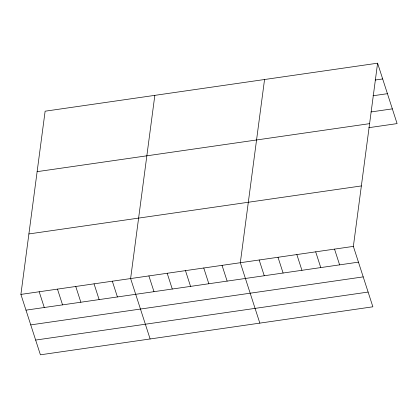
<?xml version="1.0" encoding="UTF-8"?>
<svg xmlns="http://www.w3.org/2000/svg" width="418" height="418" viewBox="0 0 418 418"><rect width="100%" height="100%" fill="white"/><g stroke="black" fill="none" stroke-linecap="round" stroke-linejoin="round"><path stroke-width="0.63" d="M377.59 63.191L353.367 246.395L372.877 306.802L40.41 354.809L20.9 294.403L45.123 111.198L377.59 63.191L397.1 123.597L368.838 127.678M154.838 95.356L130.615 278.56L150.125 338.967M264.552 79.514L240.324 262.718L259.834 323.124M375.139 80.031L382.679 78.945M372.992 95.764L387.439 93.679M370.991 111.946L392.34 108.863M37.129 171.657L369.596 123.65M28.894 233.944L361.361 185.937M20.9 294.403L353.367 246.395M25.989 310.151L358.451 262.143M30.749 324.89L363.211 276.883M35.65 340.069L368.117 292.062M334.525 249.118L339.615 264.866M315.684 251.835L320.773 267.588M296.848 254.557L301.932 270.305M278.007 257.279L283.09 273.027M259.165 259.996L264.254 275.749M222.042 265.357L227.131 281.11M203.754 268.001L208.843 283.749M185.472 270.639L190.556 286.387M167.184 273.278L172.273 289.031M148.897 275.922L153.986 291.67M112.327 281.199L117.416 296.952M94.04 283.843L99.129 299.591M75.757 286.482L80.846 302.23M57.47 289.12L62.559 304.874M39.188 291.764L44.271 307.512"/></g></svg>
